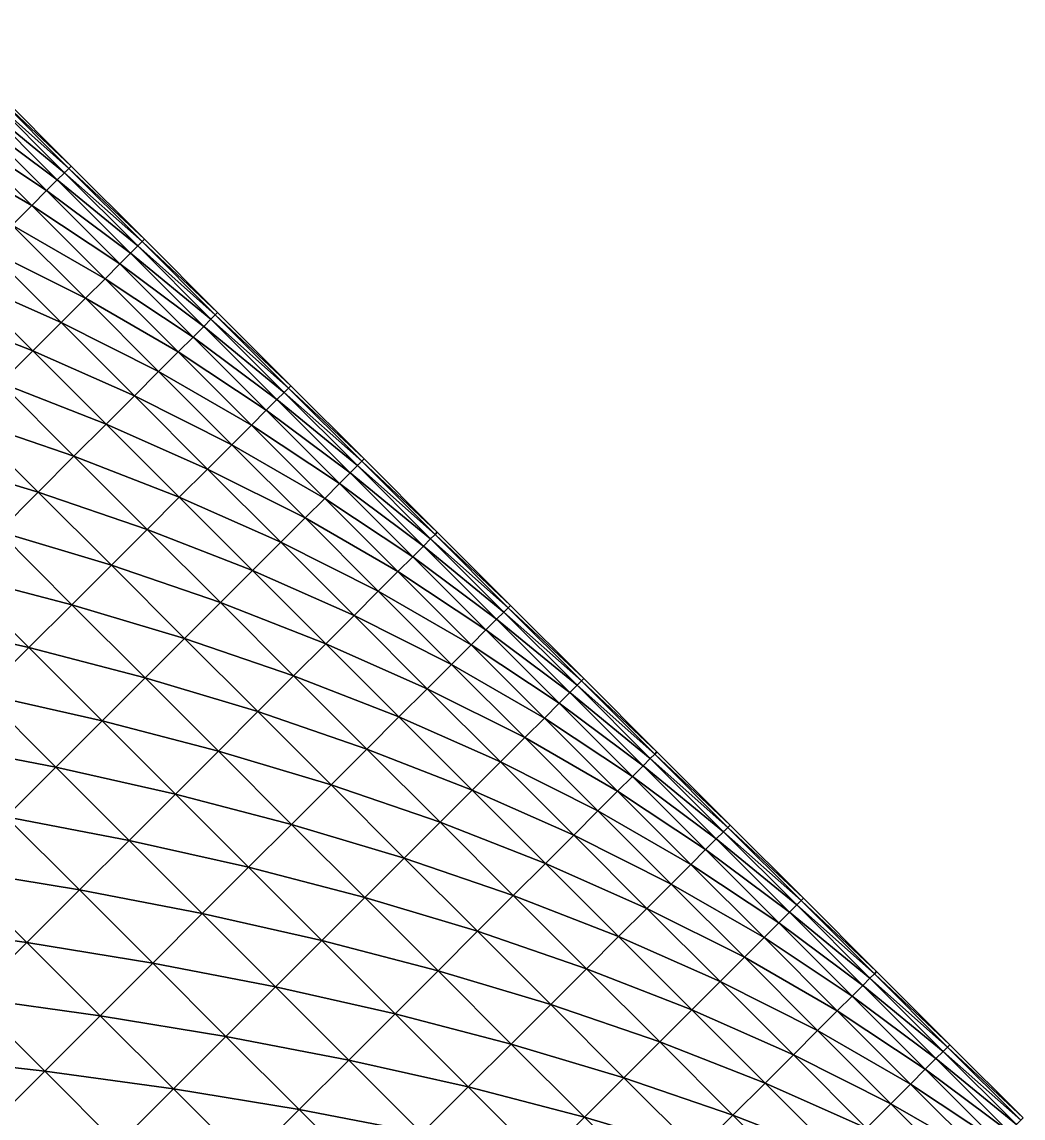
# Model space of a CAD drawing. Extents: x -1921 to 1576, y -721 to 2777.
# Drawn here: x 609 to 1576, y 655 to 1714 of the extents above; entities that cross this region are included whole.
import ezdxf

# ---------------------------------------------------------------- set-up
doc = ezdxf.new("R2010")
doc.units = 0
doc.layers.add('QUADPATCH02', color=11, linetype='CONTINUOUS')

msp = doc.modelspace()

# ---------------------------------------------------------------- meshes
at = {"layer": 'QUADPATCH02', "color": 11}
mesh = msp.add_polyface(dxfattribs=at)
corners = [(478.321869, 1537.547852, 1088.34314), (505.607147, 1564.83313, 1180.586426), (576.31781, 1494.122437, 1180.586304), (549.032471, 1466.837158, 1088.343018), (670.477051, 1446.860352, 1274.877197), (647.028503, 1423.411743, 1180.586304), (599.766357, 1517.571045, 1274.877197), (619.743164, 1396.126465, 1088.342773), (588.736816, 1365.120117, 998.459229), (518.026123, 1435.830688, 998.459167), (554.125061, 1330.508301, 911.247192), (483.414398, 1401.218994, 911.247131), (529.055725, 1588.281738, 1274.877197), (562.311768, 1621.537842, 1468.457275), (548.007568, 1607.233521, 1370.934082), (477.296906, 1677.944336, 1370.93396), (491.601135, 1692.248535, 1468.457031), (501.905762, 1702.553223, 1567.105957), (572.616516, 1631.842529, 1567.105957), (579.569702, 1638.795654, 1666.540771), (583.819458, 1643.045532, 1766.421143), (508.858948, 1709.506348, 1666.540771), (633.022461, 1550.827148, 1468.457275), (618.718201, 1536.522827, 1370.934326), (643.327148, 1561.131836, 1567.106079), (650.280334, 1568.085083, 1666.540771), (654.53009, 1572.334839, 1766.420898), (656.724609, 1574.529297, 1866.40686), (727.435303, 1503.818604, 1866.40686), (689.428955, 1465.812256, 1370.934204), (725.240784, 1501.624146, 1766.421021), (720.990967, 1497.37439, 1666.540771), (714.037842, 1490.421143, 1567.106323), (458.345032, 1658.992432, 1274.877197), (586.013977, 1645.23999, 1866.406982), (513.108765, 1713.756226, 1766.421265), (703.733154, 1480.116455, 1468.457153), (586.734192, 1221.696045, 827.019104), (624.835815, 1259.797607, 911.247192), (695.546387, 1189.086914, 911.247131), (659.447571, 1294.409424, 998.459167), (730.158203, 1223.69873, 998.459167), (474.547943, 1250.931152, 746.087036), (516.02356, 1292.406738, 827.019043), (741.187744, 1376.149658, 1274.877075), (717.739197, 1352.70105, 1180.586304), (690.453918, 1325.415771, 1088.34314)]
mesh.append_faces([[corners[k] for k in face] for face in [(0, 1, 2), (2, 3, 0), (4, 5, 2), (2, 6, 4), (5, 7, 3), (3, 2, 5), (7, 8, 9), (9, 3, 7), (8, 10, 11), (11, 9, 8), (6, 2, 1), (1, 12, 6), (13, 14, 15), (16, 17, 18), (18, 13, 16), (19, 18, 17), (20, 19, 21), (14, 13, 22), (22, 23, 14), (13, 18, 24), (24, 22, 13), (18, 19, 25), (25, 24, 18), (19, 20, 26), (26, 25, 19), (26, 27, 28), (6, 23, 29), (29, 4, 6), (30, 31, 25), (25, 26, 30), (12, 14, 23), (23, 6, 12), (31, 32, 24), (24, 25, 31), (14, 12, 33), (34, 20, 35), (32, 36, 22), (22, 24, 32), (27, 26, 20), (20, 34, 27), (36, 29, 23), (23, 22, 36), (37, 38, 39), (38, 40, 41), (41, 39, 38), (42, 43, 37), (44, 45, 5), (5, 4, 44), (43, 10, 38), (38, 37, 43), (10, 8, 40), (40, 38, 10), (8, 7, 46), (46, 40, 8), (7, 5, 45), (45, 46, 7)]], dxfattribs={"vtx2": -1})
mesh = msp.add_polyface(dxfattribs=at)
corners = [(727.435303, 1503.818604, 1866.40686), (725.240784, 1501.624146, 1766.421021), (654.53009, 1572.334839, 1766.420898), (659.447571, 1294.409424, 998.459167), (690.453918, 1325.415771, 1088.34314), (761.164551, 1254.705078, 1088.34314), (730.158203, 1223.69873, 998.459167), (717.739197, 1352.70105, 1180.586304), (788.44989, 1281.990356, 1180.586426), (831.875244, 1183.994385, 1088.34314), (859.160583, 1211.279663, 1180.586426), (811.898438, 1305.438965, 1274.877075), (741.187744, 1376.149658, 1274.877075), (882.609131, 1234.728271, 1274.877197), (760.139587, 1395.101563, 1370.934448), (774.443909, 1409.405762, 1468.45752), (845.15448, 1338.695068, 1468.457275), (830.850342, 1324.390869, 1370.934326), (784.748596, 1419.710449, 1567.106201), (855.459167, 1348.999756, 1567.106323), (791.701721, 1426.663696, 1666.541016), (862.412415, 1355.953003, 1666.541016), (795.951538, 1430.913452, 1766.421143), (866.66217, 1360.202759, 1766.421021), (915.865295, 1267.984375, 1468.457153), (901.560974, 1253.680298, 1370.934082), (926.169861, 1278.289063, 1567.106079), (933.123047, 1285.24231, 1666.540894), (937.372864, 1289.492065, 1766.421265), (986.575867, 1197.273682, 1468.457397), (996.880615, 1207.578369, 1567.106079), (1003.83374, 1214.531616, 1666.540771), (1008.083557, 1218.781372, 1766.421143), (670.477051, 1446.860352, 1274.877197), (689.428955, 1465.812256, 1370.934204), (798.145935, 1433.108032, 1866.406738), (703.733154, 1480.116455, 1468.457153), (868.856628, 1362.397217, 1866.406616), (714.037842, 1490.421143, 1567.106323), (939.567322, 1291.686646, 1866.40686), (972.271667, 1182.969482, 1370.934204), (720.990967, 1497.37439, 1666.540771), (1010.278015, 1220.975952, 1866.406982)]
mesh.append_faces([[corners[k] for k in face] for face in [(0, 1, 2), (3, 4, 5), (5, 6, 3), (4, 7, 8), (8, 5, 4), (6, 5, 9), (5, 8, 10), (11, 8, 7), (7, 12, 11), (13, 10, 8), (8, 11, 13), (14, 15, 16), (16, 17, 14), (15, 18, 19), (19, 16, 15), (18, 20, 21), (21, 19, 18), (20, 22, 23), (23, 21, 20), (17, 16, 24), (24, 25, 17), (16, 19, 26), (26, 24, 16), (19, 21, 27), (27, 26, 19), (21, 23, 28), (28, 27, 21), (25, 24, 29), (24, 26, 30), (30, 29, 24), (26, 27, 31), (31, 30, 26), (27, 28, 32), (32, 31, 27), (33, 34, 14), (14, 12, 33), (35, 22, 1), (1, 0, 35), (34, 36, 15), (15, 14, 34), (37, 23, 22), (22, 35, 37), (36, 38, 18), (18, 15, 36), (39, 28, 23), (23, 37, 39), (13, 25, 40), (38, 41, 20), (20, 18, 38), (42, 32, 28), (28, 39, 42), (11, 17, 25), (25, 13, 11), (41, 1, 22), (22, 20, 41), (12, 14, 17), (17, 11, 12)]], dxfattribs={"vtx2": -1})
mesh = msp.add_polyface(dxfattribs=at)
corners = [(429.805145, 1206.188354, 668.713806), (381.94751, 1158.330688, 595.112793), (311.236847, 1229.041382, 595.112854), (292.235138, 927.196899, 399.320557), (348.334076, 983.295715, 460.178345), (419.044708, 912.585144, 460.178345), (362.945892, 856.486206, 399.320587), (401.869659, 1036.831421, 525.521667), (472.580322, 966.120728, 525.521729), (452.658234, 1087.619995, 595.112854), (523.368896, 1016.909363, 595.112793), (500.515839, 1135.477661, 668.713928), (571.226563, 1064.766968, 668.713867), (489.755402, 841.874329, 460.178436), (433.656525, 785.775635, 399.320557), (543.291016, 895.410095, 525.521729), (594.07959, 946.198669, 595.112854), (641.937195, 994.056274, 668.713867), (560.466064, 771.163757, 460.178345), (504.367249, 715.06488, 399.320587), (614.00177, 824.699341, 525.521729), (664.790283, 875.487976, 595.112915), (712.647888, 923.345581, 668.713867), (631.176697, 700.453064, 460.178314), (684.712402, 753.988708, 525.521729), (735.500916, 804.777344, 595.112854), (783.358459, 852.63501, 668.713867), (545.258606, 1180.220459, 746.086975), (474.547943, 1250.931152, 746.087036), (615.969299, 1109.509766, 746.086914), (277.623322, 1054.00647, 460.178284), (686.679993, 1038.799072, 746.087036), (375.178467, 727.297424, 343.186249), (331.158966, 1107.542114, 525.521667), (757.390686, 968.088379, 746.087036), (304.467773, 798.008179, 343.186218), (695.546387, 1189.086914, 911.247131), (657.444946, 1150.985352, 827.019104), (586.734192, 1221.696045, 827.019104), (766.257141, 1118.376221, 911.24707), (728.155518, 1080.27478, 827.019104)]
mesh.append_faces([[corners[k] for k in face] for face in [(0, 1, 2), (3, 4, 5), (5, 6, 3), (4, 7, 8), (8, 5, 4), (7, 9, 10), (10, 8, 7), (9, 11, 12), (12, 10, 9), (6, 5, 13), (13, 14, 6), (5, 8, 15), (15, 13, 5), (8, 10, 16), (16, 15, 8), (10, 12, 17), (17, 16, 10), (14, 13, 18), (18, 19, 14), (13, 15, 20), (20, 18, 13), (15, 16, 21), (21, 20, 15), (16, 17, 22), (22, 21, 16), (19, 18, 23), (18, 20, 24), (24, 23, 18), (20, 21, 25), (25, 24, 20), (21, 22, 26), (26, 25, 21), (27, 11, 0), (0, 28, 27), (29, 12, 11), (11, 27, 29), (7, 4, 30), (31, 17, 12), (12, 29, 31), (32, 14, 19), (33, 1, 9), (9, 7, 33), (34, 22, 17), (17, 31, 34), (35, 6, 14), (14, 32, 35), (1, 0, 11), (11, 9, 1), (36, 37, 38), (37, 36, 39), (39, 40, 37), (38, 27, 28), (29, 37, 40), (40, 31, 29), (27, 38, 37), (37, 29, 27)]], dxfattribs={"vtx2": -1})
mesh = msp.add_polyface(dxfattribs=at)
corners = [(898.812073, 826.667053, 746.087097), (854.069275, 781.924255, 668.713806), (783.358459, 852.63501, 668.713867), (828.101379, 897.377747, 746.087036), (806.211609, 734.06665, 595.112793), (735.500916, 804.777344, 595.112854), (684.712402, 753.988708, 525.521729), (712.647888, 923.345581, 668.713867), (757.390686, 968.088379, 746.087036), (695.546387, 1189.086914, 911.247131), (730.158203, 1223.69873, 998.459167), (800.868896, 1152.988037, 998.459229), (766.257141, 1118.376221, 911.24707), (831.875244, 1183.994385, 1088.34314), (859.160583, 1211.279663, 1180.586426), (761.164551, 1254.705078, 1088.34314), (728.155518, 1080.27478, 827.019104), (836.967773, 1047.665527, 911.247253), (798.866272, 1009.564026, 827.019104), (871.579651, 1082.277344, 998.459351), (902.585938, 1113.283691, 1088.34314), (929.871216, 1140.569092, 1180.586426), (907.678467, 976.954956, 911.247192), (869.576904, 938.853394, 827.019043), (942.290222, 1011.56665, 998.459229), (973.29657, 1042.57312, 1088.343018), (1000.581787, 1069.858398, 1180.586426), (940.287659, 868.142639, 827.019104), (1071.292603, 999.147644, 1180.586426), (1044.007202, 971.862366, 1088.342896), (1013.000916, 940.855957, 998.45929), (686.679993, 1038.799072, 746.087036), (953.319824, 1164.017578, 1274.877319), (882.609131, 1234.728271, 1274.877197), (978.38916, 906.244202, 911.247253), (1024.030518, 1093.306885, 1274.877319), (986.575867, 1197.273682, 1468.457397), (972.271667, 1182.969482, 1370.934204), (901.560974, 1253.680298, 1370.934082), (1057.286499, 1126.56311, 1468.457397), (1042.9823, 1112.258789, 1370.934448), (969.522705, 755.95636, 746.087036), (924.779968, 711.213562, 668.713989), (1010.998352, 797.431946, 827.019165), (1049.099854, 835.533569, 911.247253)]
mesh.append_faces([[corners[k] for k in face] for face in [(0, 1, 2), (2, 3, 0), (1, 4, 5), (5, 2, 1), (6, 5, 4), (3, 2, 7), (7, 8, 3), (9, 10, 11), (11, 12, 9), (13, 11, 10), (14, 13, 15), (16, 12, 17), (17, 18, 16), (12, 11, 19), (19, 17, 12), (11, 13, 20), (20, 19, 11), (13, 14, 21), (21, 20, 13), (18, 17, 22), (22, 23, 18), (17, 19, 24), (24, 22, 17), (19, 20, 25), (25, 24, 19), (20, 21, 26), (26, 25, 20), (3, 23, 27), (27, 0, 3), (25, 26, 28), (8, 18, 23), (23, 3, 8), (29, 30, 24), (24, 25, 29), (31, 16, 18), (18, 8, 31), (32, 21, 14), (14, 33, 32), (30, 34, 22), (22, 24, 30), (35, 26, 21), (21, 32, 35), (34, 27, 23), (23, 22, 34), (36, 37, 38), (37, 36, 39), (32, 37, 40), (40, 35, 32), (37, 32, 33), (41, 42, 1), (1, 0, 41), (4, 1, 42), (0, 27, 43), (43, 41, 0), (27, 34, 44), (44, 43, 27)]], dxfattribs={"vtx2": -1})
mesh = msp.add_polyface(dxfattribs=at)
corners = [(1094.741211, 1022.596252, 1274.877319), (1071.292603, 999.147644, 1180.586426), (1000.581787, 1069.858398, 1180.586426), (1024.030518, 1093.306885, 1274.877319), (1044.007202, 971.862366, 1088.342896), (973.29657, 1042.57312, 1088.343018), (1057.286499, 1126.56311, 1468.457397), (1042.9823, 1112.258789, 1370.934448), (972.271667, 1182.969482, 1370.934204), (986.575867, 1197.273682, 1468.457397), (996.880615, 1207.578369, 1567.106079), (1067.591187, 1136.867676, 1567.106201), (1003.83374, 1214.531616, 1666.540771), (1074.544434, 1143.821045, 1666.540771), (1008.083557, 1218.781372, 1766.421143), (1078.794189, 1148.070801, 1766.420898), (1151.699341, 1079.554565, 1866.40686), (1149.504883, 1077.360107, 1766.421021), (1080.98877, 1150.265259, 1866.40686), (1113.692993, 1041.548096, 1370.934326), (1145.255005, 1073.110229, 1666.540771), (1138.30188, 1066.156982, 1567.106323), (1127.997192, 1055.852295, 1468.457275), (1010.278015, 1220.975952, 1866.406982), (1165.451782, 951.88562, 1274.877197), (1142.003296, 928.436951, 1180.586426), (1236.162476, 881.174988, 1274.877197), (1013.000916, 940.855957, 998.45929), (1114.718018, 901.151672, 1088.343262), (1184.403809, 970.837402, 1370.93457), (1198.707886, 985.141724, 1468.45752), (1269.418701, 914.430908, 1468.457275), (1255.114502, 900.126709, 1370.934326), (1209.012695, 995.44635, 1567.106201), (1279.723145, 924.735718, 1567.106323), (1215.965942, 1002.399597, 1666.541016), (1286.676514, 931.688904, 1666.541016), (1220.215576, 1006.649414, 1766.421143), (1290.926147, 935.938782, 1766.421021), (1357.387085, 860.978271, 1666.540894), (1361.636963, 865.228027, 1766.421265), (1222.410034, 1008.843933, 1866.406738), (1293.120605, 938.13324, 1866.406616), (1363.831421, 867.422485, 1866.40686)]
mesh.append_faces([[corners[k] for k in face] for face in [(0, 1, 2), (2, 3, 0), (1, 4, 5), (6, 7, 8), (9, 10, 11), (11, 6, 9), (10, 12, 13), (13, 11, 10), (12, 14, 15), (15, 13, 12), (16, 17, 15), (15, 18, 16), (3, 7, 19), (19, 0, 3), (17, 20, 13), (13, 15, 17), (20, 21, 11), (11, 13, 20), (21, 22, 6), (6, 11, 21), (18, 15, 14), (14, 23, 18), (22, 19, 7), (7, 6, 22), (24, 25, 1), (1, 0, 24), (25, 24, 26), (27, 4, 28), (4, 1, 25), (25, 28, 4), (29, 30, 31), (31, 32, 29), (30, 33, 34), (34, 31, 30), (33, 35, 36), (36, 34, 33), (35, 37, 38), (38, 36, 35), (34, 36, 39), (36, 38, 40), (0, 19, 29), (29, 24, 0), (41, 37, 17), (17, 16, 41), (19, 22, 30), (30, 29, 19), (42, 38, 37), (37, 41, 42), (22, 21, 33), (33, 30, 22), (38, 42, 43), (21, 20, 35), (35, 33, 21), (20, 17, 37), (37, 35, 20), (24, 29, 32), (32, 26, 24)]], dxfattribs={"vtx2": -1})
mesh = msp.add_polyface(dxfattribs=at)
corners = [(1010.998352, 797.431946, 827.019165), (1049.099854, 835.533569, 911.247253), (1119.810669, 764.822754, 911.247192), (1081.709106, 726.721191, 827.019165), (1083.71167, 870.145264, 998.459229), (1154.422241, 799.434692, 998.459229), (1114.718018, 901.151672, 1088.343262), (1185.428711, 830.440979, 1088.343262), (1142.003296, 928.436951, 1180.586426), (1212.713867, 857.726379, 1180.586548), (1190.52124, 694.112122, 911.247131), (1225.132935, 728.723938, 998.459229), (1256.139282, 759.730408, 1088.34314), (1283.424683, 787.015625, 1180.586548), (1354.135376, 716.304932, 1180.586548), (1236.162476, 881.174988, 1274.877197), (978.38916, 906.244202, 911.247253), (1013.000916, 940.855957, 998.45929), (1306.873169, 810.464172, 1274.877319), (1377.583862, 739.75354, 1274.877319), (969.522705, 755.95636, 746.087036), (1255.114502, 900.126709, 1370.934326), (1269.418701, 914.430908, 1468.457275), (1340.129272, 843.720337, 1468.457153), (1325.825073, 829.416138, 1370.934082), (1279.723145, 924.735718, 1567.106323), (1350.43396, 854.024963, 1567.106079), (1357.387085, 860.978271, 1666.540894), (1361.636963, 865.228027, 1766.421265), (1286.676514, 931.688904, 1666.541016), (1410.840088, 773.009521, 1468.457397), (1396.535889, 758.705322, 1370.934204), (1421.144531, 783.314392, 1567.106079), (1428.0979, 790.267517, 1666.540771), (1432.347656, 794.517334, 1766.421143), (1481.550659, 702.29895, 1468.457397), (1491.855347, 712.603638, 1567.106201), (1498.808594, 719.556885, 1666.540771), (1503.058228, 723.806702, 1766.420898), (1467.246338, 687.994629, 1370.934448), (1363.831421, 867.422485, 1866.40686), (1290.926147, 935.938782, 1766.421021), (1434.542114, 796.711792, 1866.406982), (1505.252808, 726.00116, 1866.406982)]
mesh.append_faces([[corners[k] for k in face] for face in [(0, 1, 2), (2, 3, 0), (1, 4, 5), (5, 2, 1), (4, 6, 7), (7, 5, 4), (6, 8, 9), (9, 7, 6), (3, 2, 10), (2, 5, 11), (11, 10, 2), (5, 7, 12), (12, 11, 5), (7, 9, 13), (13, 12, 7), (12, 13, 14), (15, 9, 8), (16, 17, 4), (4, 1, 16), (18, 13, 9), (9, 15, 18), (6, 4, 17), (19, 14, 13), (13, 18, 19), (20, 0, 3), (21, 22, 23), (23, 24, 21), (22, 25, 26), (26, 23, 22), (27, 26, 25), (28, 27, 29), (24, 23, 30), (30, 31, 24), (23, 26, 32), (32, 30, 23), (26, 27, 33), (33, 32, 26), (27, 28, 34), (34, 33, 27), (31, 30, 35), (30, 32, 36), (36, 35, 30), (32, 33, 37), (37, 36, 32), (33, 34, 38), (38, 37, 33), (19, 31, 39), (40, 28, 41), (18, 24, 31), (31, 19, 18), (42, 34, 28), (28, 40, 42), (15, 21, 24), (24, 18, 15), (43, 38, 34), (34, 42, 43)]], dxfattribs={"vtx2": -1})
mesh = msp.add_polyface(dxfattribs=at)
corners = [(322.480835, 533.178467, 245.801987), (385.195496, 595.893066, 291.970978), (455.906067, 525.182495, 291.970978), (393.191528, 462.467834, 245.801956), (587.310486, 515.165405, 343.186249), (526.616882, 454.471771, 291.970978), (516.599792, 585.876099, 343.186249), (463.902222, 391.757172, 245.801941), (445.88913, 656.586792, 343.186249), (314.484802, 666.60376, 291.970947), (375.178467, 727.297424, 343.186249), (631.176697, 700.453064, 460.178314), (575.077881, 644.354248, 399.320557), (504.367249, 715.06488, 399.320587), (645.788635, 573.643555, 399.320618), (806.211609, 734.06665, 595.112793), (755.423096, 683.278015, 525.521729), (684.712402, 753.988708, 525.521729), (701.887451, 629.742371, 460.178345), (658.021179, 444.454773, 343.186249), (716.499329, 502.93277, 399.320618), (772.598083, 559.031738, 460.178406), (843.308899, 488.320923, 460.178375), (787.210083, 432.222076, 399.320618), (826.133789, 612.567261, 525.521729), (896.84436, 541.85675, 525.52179), (876.922363, 663.355896, 595.112915), (947.632996, 592.645264, 595.112854), (924.779968, 711.213562, 668.713989), (995.49054, 640.50293, 668.713928), (914.01947, 417.610291, 460.178467), (967.555115, 471.145966, 525.52179), (1018.343628, 521.934631, 595.112915), (1066.201294, 569.792175, 668.713928), (1038.265747, 400.435364, 525.521729), (1089.054321, 451.223877, 595.112976), (1136.911987, 499.081512, 668.713928), (1040.233276, 685.245728, 746.086975), (969.522705, 755.95636, 746.087036), (1110.944092, 614.534973, 746.087097), (1081.709106, 726.721191, 827.019165)]
mesh.append_faces([[corners[k] for k in face] for face in [(0, 1, 2), (2, 3, 0), (4, 5, 2), (2, 6, 4), (5, 7, 3), (3, 2, 5), (8, 1, 9), (9, 10, 8), (6, 2, 1), (1, 8, 6), (11, 12, 13), (6, 12, 14), (14, 4, 6), (8, 13, 12), (12, 6, 8), (15, 16, 17), (13, 8, 10), (16, 18, 11), (11, 17, 16), (18, 14, 12), (12, 11, 18), (5, 4, 19), (20, 21, 22), (22, 23, 20), (21, 24, 25), (25, 22, 21), (24, 26, 27), (27, 25, 24), (26, 28, 29), (29, 27, 26), (23, 22, 30), (22, 25, 31), (31, 30, 22), (25, 27, 32), (32, 31, 25), (27, 29, 33), (33, 32, 27), (30, 31, 34), (31, 32, 35), (35, 34, 31), (32, 33, 36), (4, 14, 20), (20, 19, 4), (14, 18, 21), (21, 20, 14), (37, 29, 28), (28, 38, 37), (18, 16, 24), (24, 21, 18), (39, 33, 29), (29, 37, 39), (16, 15, 26), (26, 24, 16), (28, 26, 15), (19, 20, 23), (40, 37, 38)]], dxfattribs={"vtx2": -1})
mesh = msp.add_polyface(dxfattribs=at)
corners = [(1136.911987, 499.081512, 668.713928), (1089.054321, 451.223877, 595.112976), (1018.343628, 521.934631, 595.112915), (1207.622559, 428.370911, 668.713928), (1252.365479, 473.113617, 746.087097), (1323.076172, 402.402924, 746.087097), (1181.654785, 543.82428, 746.087097), (1066.201294, 569.792175, 668.713928), (1110.944092, 614.534973, 746.087097), (1190.52124, 694.112122, 911.247131), (1152.419678, 656.01062, 827.019165), (1081.709106, 726.721191, 827.019165), (1261.231934, 623.401367, 911.247253), (1223.130493, 585.299866, 827.019165), (1225.132935, 728.723938, 998.459229), (1295.843628, 658.013367, 998.459351), (1256.139282, 759.730408, 1088.34314), (1326.849976, 689.019592, 1088.34314), (1354.135376, 716.304932, 1180.586548), (1331.942627, 552.690796, 911.247192), (1293.841064, 514.589233, 827.019043), (1366.554321, 587.302551, 998.45929), (1397.560669, 618.30896, 1088.343018), (1424.845947, 645.594299, 1180.586426), (1519.005249, 598.332153, 1274.877319), (1495.556641, 574.883545, 1180.586426), (1448.294556, 669.042847, 1274.877319), (1364.551758, 443.878571, 827.019104), (1468.271362, 547.598206, 1088.342896), (1437.265015, 516.591858, 998.459351), (1402.65332, 481.980103, 911.247314), (1040.233276, 685.245728, 746.086975), (1377.583862, 739.75354, 1274.877319), (1481.550659, 702.29895, 1468.457397), (1467.246338, 687.994629, 1370.934448), (1396.535889, 758.705322, 1370.934204), (1575.963501, 655.290466, 1866.406982), (1573.769043, 653.095947, 1766.421021), (1503.058228, 723.806702, 1766.420898), (1505.252808, 726.00116, 1866.406982), (1537.957153, 617.283997, 1370.934326), (1569.519165, 648.84613, 1666.540771), (1498.808594, 719.556885, 1666.540771), (1562.56604, 641.892944, 1567.106323), (1491.855347, 712.603638, 1567.106201), (1552.261353, 631.588257, 1468.457275)]
mesh.append_faces([[corners[k] for k in face] for face in [(0, 1, 2), (1, 0, 3), (3, 4, 5), (6, 0, 7), (7, 8, 6), (4, 3, 0), (0, 6, 4), (9, 10, 11), (10, 9, 12), (12, 13, 10), (9, 14, 15), (15, 12, 9), (14, 16, 17), (17, 15, 14), (18, 17, 16), (13, 12, 19), (19, 20, 13), (12, 15, 21), (21, 19, 12), (15, 17, 22), (22, 21, 15), (17, 18, 23), (23, 22, 17), (24, 25, 23), (23, 26, 24), (4, 20, 27), (27, 5, 4), (25, 28, 22), (22, 23, 25), (6, 13, 20), (20, 4, 6), (28, 29, 21), (21, 22, 28), (8, 10, 13), (13, 6, 8), (29, 30, 19), (19, 21, 29), (31, 11, 10), (10, 8, 31), (26, 23, 18), (18, 32, 26), (30, 27, 20), (20, 19, 30), (33, 34, 35), (36, 37, 38), (38, 39, 36), (26, 34, 40), (40, 24, 26), (37, 41, 42), (42, 38, 37), (34, 26, 32), (41, 43, 44), (44, 42, 41), (43, 45, 33), (33, 44, 43), (45, 40, 34), (34, 33, 45)]], dxfattribs={"vtx2": -1})

doc.saveas('drawing.dxf')
